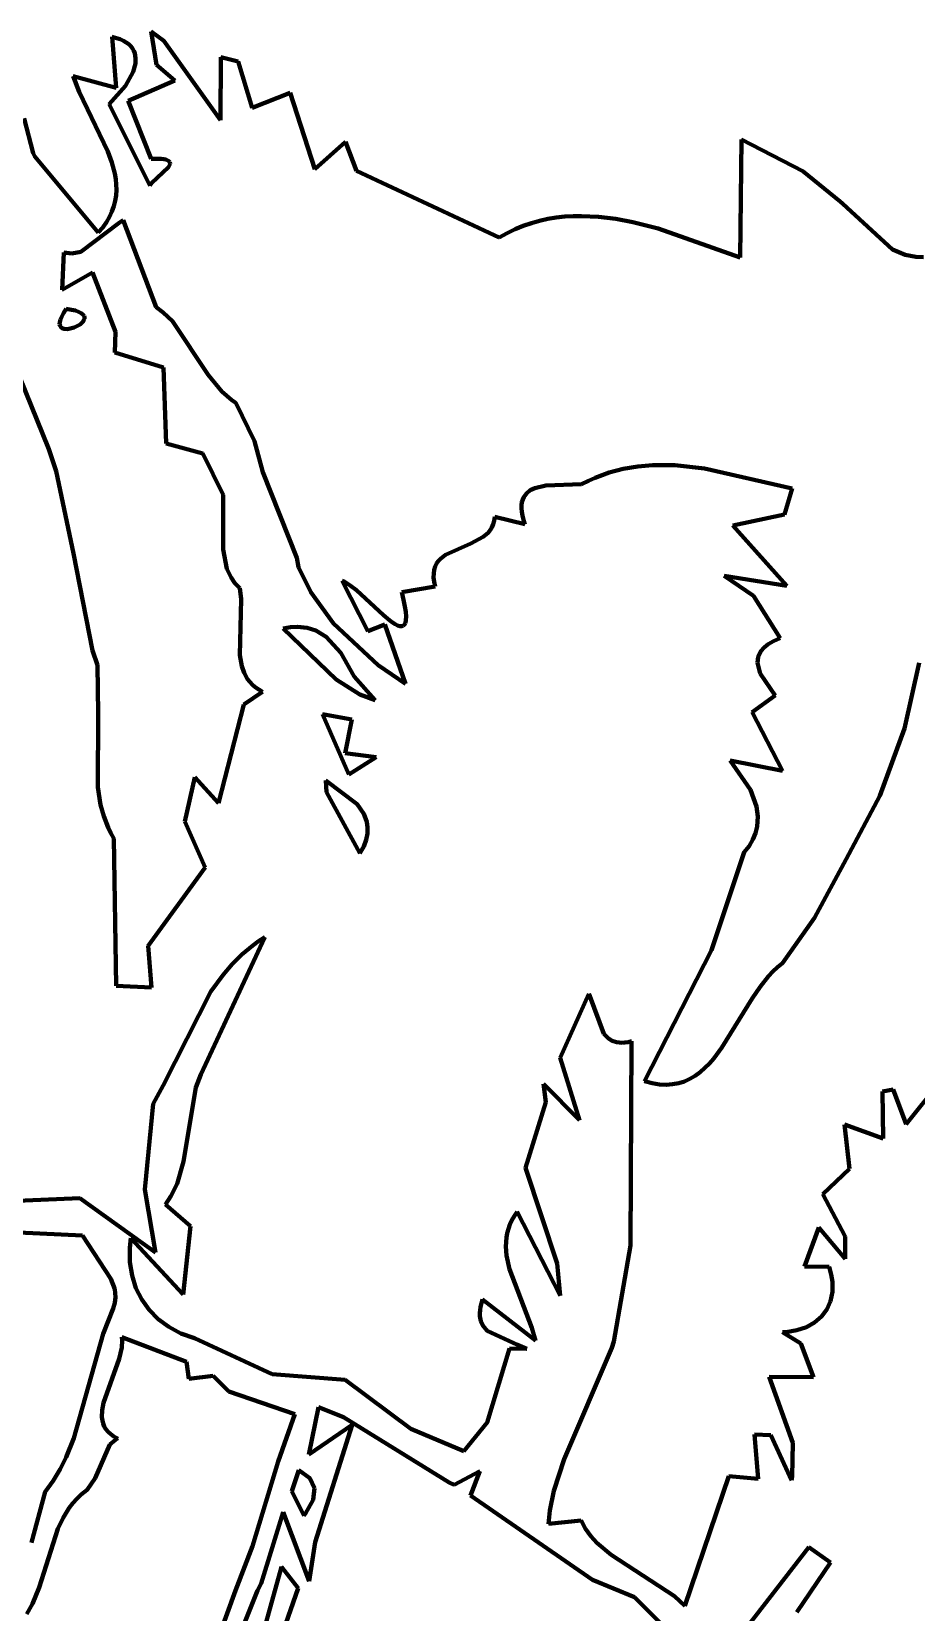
# Model space of a CAD drawing. Header units: millimetres. Extents: x 0 to 7.9, y 0 to 11.
# Drawn here: x 3.459 to 4.245, y 6.952 to 8.357 of the extents above; entities that cross this region are included whole.
import ezdxf

# ---------------------------------------------------------------- set-up
doc = ezdxf.new("R2010")
doc.units = ezdxf.units.MM
doc.layers.add('color#020202ff', color=7, linetype='CONTINUOUS', lineweight=100)
doc.layers.add('color#ffffffff', color=7, linetype='CONTINUOUS', lineweight=100)

msp = doc.modelspace()

# ---------------------------------------------------------------- linework, layer by layer
at = {"layer": 'color#020202ff'}
for p, q in [((3.5337, 8.3072), (3.5302, 8.3523)), ((3.5302, 8.3523), (3.534, 8.3513)), ((3.534, 8.3513), (3.5373, 8.3502)), ((3.5373, 8.3502), (3.5403, 8.3489)), ((3.5403, 8.3489), (3.5428, 8.3474)), ((3.5428, 8.3474), (3.545, 8.3458)), ((3.5696, 8.3275), (3.5649, 8.357)), ((3.5649, 8.357), (3.5763, 8.3487)), ((3.5763, 8.3487), (3.6265, 8.2783)), ((3.545, 8.3458), (3.5468, 8.344)), ((3.5468, 8.344), (3.5483, 8.3421)), ((3.5483, 8.3421), (3.5495, 8.3401)), ((3.5495, 8.3401), (3.5503, 8.3379)), ((3.5503, 8.3379), (3.5511, 8.3334)), ((3.5511, 8.3334), (3.5509, 8.3286)), ((3.6265, 8.2783), (3.6268, 8.3343)), ((3.6268, 8.3343), (3.6424, 8.3306)), ((3.5489, 8.3212), (3.5422, 8.3087)), ((3.5509, 8.3286), (3.5489, 8.3212)), ((3.5859, 8.3136), (3.5696, 8.3275)), ((3.6424, 8.3306), (3.6546, 8.2894)), ((3.501, 8.3035), (3.4956, 8.3174)), ((3.4956, 8.3174), (3.5337, 8.3072)), ((3.5422, 8.3087), (3.5276, 8.2925)), ((3.5445, 8.2955), (3.5859, 8.3136)), ((3.5265, 8.2504), (3.501, 8.3035)), ((3.5276, 8.2925), (3.5638, 8.2203)), ((3.5648, 8.2439), (3.5445, 8.2955)), ((3.6546, 8.2894), (3.6885, 8.3027)), ((3.6885, 8.3027), (3.7104, 8.2348)), ((3.452, 8.2798), (3.4602, 8.2489)), ((3.4602, 8.2489), (3.4616, 8.2461)), ((3.53, 8.2406), (3.5265, 8.2504)), ((3.7104, 8.2348), (3.7377, 8.2592)), ((3.7377, 8.2592), (3.7474, 8.2334)), ((4.0884, 8.1561), (4.0896, 8.261)), ((4.0896, 8.261), (4.144, 8.2331)), ((3.4616, 8.2461), (3.5179, 8.1784)), ((3.5326, 8.2308), (3.53, 8.2406)), ((3.5682, 8.244), (3.5648, 8.2439)), ((3.5653, 8.2222), (3.5803, 8.2365)), ((3.5713, 8.244), (3.5682, 8.244)), ((3.5739, 8.2439), (3.5713, 8.244)), ((3.5761, 8.2436), (3.5739, 8.2439)), ((3.5779, 8.2433), (3.5761, 8.2436)), ((3.5793, 8.2428), (3.5779, 8.2433)), ((3.5804, 8.2423), (3.5793, 8.2428)), ((3.5803, 8.2365), (3.5817, 8.2394)), ((3.5816, 8.241), (3.5804, 8.2423)), ((3.5817, 8.2394), (3.5816, 8.241)), ((3.5334, 8.226), (3.5326, 8.2308)), ((3.5339, 8.2211), (3.5334, 8.226)), ((3.534, 8.2163), (3.5339, 8.2211)), ((3.5638, 8.2203), (3.5653, 8.2222)), ((3.7474, 8.2334), (3.8741, 8.1739)), ((4.144, 8.2331), (4.1774, 8.206)), ((3.5318, 8.2018), (3.533, 8.2066)), ((3.533, 8.2066), (3.5337, 8.2114)), ((3.5337, 8.2114), (3.534, 8.2163)), ((3.5252, 8.1877), (3.528, 8.1924)), ((3.528, 8.1924), (3.5301, 8.1971)), ((3.5301, 8.1971), (3.5318, 8.2018)), ((3.925, 8.1917), (3.9325, 8.1926)), ((3.9325, 8.1926), (3.94, 8.193)), ((3.94, 8.193), (3.9475, 8.1931)), ((3.9475, 8.1931), (3.9626, 8.1924)), ((3.9626, 8.1924), (3.9778, 8.1905)), ((4.1774, 8.206), (4.1797, 8.204)), ((4.1797, 8.204), (4.2239, 8.1635)), ((3.5365, 8.1872), (3.5025, 8.1612)), ((3.5179, 8.1784), (3.5219, 8.183)), ((3.5219, 8.183), (3.5252, 8.1877)), ((3.54, 8.1895), (3.5365, 8.1872)), ((3.5694, 8.112), (3.54, 8.1895)), ((3.8812, 8.1779), (3.8884, 8.1813)), ((3.8884, 8.1813), (3.8956, 8.1843)), ((3.8956, 8.1843), (3.9028, 8.1868)), ((3.9028, 8.1868), (3.9102, 8.1889)), ((3.9102, 8.1889), (3.9176, 8.1905)), ((3.9176, 8.1905), (3.925, 8.1917)), ((3.9778, 8.1905), (3.993, 8.1877)), ((3.993, 8.1877), (4.0156, 8.1819)), ((4.0156, 8.1819), (4.0884, 8.1561)), ((3.8741, 8.1739), (3.8812, 8.1779)), ((3.4874, 8.1606), (3.4859, 8.1275)), ((3.4943, 8.1598), (3.4874, 8.1606)), ((3.5025, 8.1612), (3.4943, 8.1598)), ((4.2239, 8.1635), (4.2351, 8.1586)), ((4.2351, 8.1586), (4.2444, 8.1567)), ((4.2444, 8.1567), (4.2512, 8.1565)), ((3.4859, 8.1275), (3.5129, 8.1428)), ((3.5129, 8.1428), (3.5332, 8.0901)), ((3.4895, 8.1105), (3.4871, 8.1069)), ((3.494, 8.1098), (3.4895, 8.1105)), ((3.4976, 8.109), (3.494, 8.1098)), ((3.5005, 8.108), (3.4976, 8.109)), ((3.5027, 8.1069), (3.5005, 8.108)), ((3.5756, 8.1075), (3.5694, 8.112)), ((3.4837, 8.0987), (3.4836, 8.0969)), ((3.4836, 8.0969), (3.484, 8.0954)), ((3.4843, 8.101), (3.4837, 8.0987)), ((3.484, 8.0954), (3.4848, 8.0942)), ((3.4854, 8.1037), (3.4843, 8.101)), ((3.4848, 8.0942), (3.4859, 8.0934)), ((3.4871, 8.1069), (3.4854, 8.1037)), ((3.4906, 8.0926), (3.4964, 8.094)), ((3.4964, 8.094), (3.5017, 8.0968)), ((3.5017, 8.0968), (3.5043, 8.0992)), ((3.5043, 8.1057), (3.5027, 8.1069)), ((3.5053, 8.1044), (3.5043, 8.1057)), ((3.5043, 8.0992), (3.5052, 8.1005)), ((3.5052, 8.1005), (3.5057, 8.1018)), ((3.5057, 8.1031), (3.5053, 8.1044)), ((3.5057, 8.1018), (3.5057, 8.1031)), ((3.5838, 8.0997), (3.5756, 8.1075)), ((3.6155, 8.0518), (3.5838, 8.0997)), ((3.4739, 7.9858), (3.4326, 8.0885)), ((3.4859, 8.0934), (3.4872, 8.0928)), ((3.4872, 8.0928), (3.4906, 8.0926)), ((3.5332, 8.0901), (3.5327, 8.0717)), ((3.5327, 8.0717), (3.5758, 8.0584)), ((3.5758, 8.0584), (3.5783, 7.991)), ((3.6277, 8.037), (3.6155, 8.0518)), ((3.6367, 8.0294), (3.6277, 8.037)), ((3.6401, 8.0271), (3.6367, 8.0294)), ((3.6569, 7.9931), (3.6401, 8.0271)), ((3.4806, 7.9664), (3.4739, 7.9858)), ((3.5783, 7.991), (3.611, 7.9819)), ((3.611, 7.9819), (3.6288, 7.9452)), ((3.6642, 7.9654), (3.6569, 7.9931)), ((3.9845, 7.9683), (3.9719, 7.965)), ((3.9974, 7.9704), (3.9845, 7.9683)), ((4.0104, 7.9715), (3.9974, 7.9704)), ((4.0302, 7.9715), (4.0104, 7.9715)), ((4.0568, 7.9688), (4.0302, 7.9715)), ((4.1345, 7.9509), (4.0568, 7.9688)), ((3.4958, 7.8931), (3.4806, 7.9664)), ((3.6943, 7.8892), (3.6642, 7.9654)), ((3.9156, 7.9536), (3.9058, 7.9513)), ((3.9475, 7.9547), (3.9156, 7.9536)), ((3.9535, 7.9578), (3.9475, 7.9547)), ((3.9596, 7.9605), (3.9535, 7.9578)), ((3.9657, 7.9629), (3.9596, 7.9605)), ((3.9719, 7.965), (3.9657, 7.9629)), ((3.6288, 7.9452), (3.6289, 7.8968)), ((3.8951, 7.941), (3.8945, 7.9387)), ((3.896, 7.9431), (3.8951, 7.941)), ((3.8984, 7.9466), (3.896, 7.9431)), ((3.9018, 7.9493), (3.8984, 7.9466)), ((3.9058, 7.9513), (3.9018, 7.9493)), ((4.1279, 7.9277), (4.1345, 7.9509)), ((3.8703, 7.9256), (3.8698, 7.9222)), ((3.897, 7.9191), (3.8703, 7.9256)), ((3.8942, 7.9361), (3.8941, 7.9333)), ((3.8941, 7.9333), (3.8943, 7.9302)), ((3.8945, 7.9387), (3.8942, 7.9361)), ((3.8943, 7.9302), (3.8949, 7.9268)), ((3.8949, 7.9268), (3.8958, 7.9231)), ((4.0819, 7.9181), (4.1279, 7.9277)), ((3.8643, 7.9116), (3.8599, 7.9078)), ((3.8661, 7.9138), (3.8643, 7.9116)), ((3.8677, 7.9163), (3.8661, 7.9138)), ((3.8689, 7.9191), (3.8677, 7.9163)), ((3.8698, 7.9222), (3.8689, 7.9191)), ((3.8958, 7.9231), (3.897, 7.9191)), ((4.13, 7.8643), (4.0819, 7.9181)), ((3.8491, 7.9021), (3.8264, 7.892)), ((3.8599, 7.9078), (3.8491, 7.9021)), ((3.5128, 7.8068), (3.4958, 7.8931)), ((3.6289, 7.8968), (3.6323, 7.8796)), ((3.6959, 7.8811), (3.6943, 7.8892)), ((3.8186, 7.8841), (3.8174, 7.8815)), ((3.8201, 7.8864), (3.8186, 7.8841)), ((3.822, 7.8884), (3.8201, 7.8864)), ((3.8264, 7.892), (3.822, 7.8884)), ((3.6323, 7.8796), (3.636, 7.8717)), ((3.636, 7.8717), (3.6394, 7.8668)), ((3.7069, 7.8588), (3.6959, 7.8811)), ((3.816, 7.8754), (3.8159, 7.8719)), ((3.8159, 7.8719), (3.8163, 7.868)), ((3.8165, 7.8786), (3.816, 7.8754)), ((3.8174, 7.8815), (3.8165, 7.8786)), ((4.1003, 7.8554), (4.0742, 7.8732)), ((4.0742, 7.8732), (4.13, 7.8643)), ((3.6394, 7.8668), (3.6438, 7.8622)), ((3.6438, 7.8622), (3.645, 7.8525)), ((3.7269, 7.8308), (3.7069, 7.8588)), ((3.7368, 7.8679), (3.7346, 7.8688)), ((3.7346, 7.8688), (3.7575, 7.8241)), ((3.7392, 7.8666), (3.7368, 7.8679)), ((3.7418, 7.8648), (3.7392, 7.8666)), ((3.7474, 7.8605), (3.7418, 7.8648)), ((3.7715, 7.8383), (3.7474, 7.8605)), ((3.8172, 7.8637), (3.7877, 7.8588)), ((3.7877, 7.8588), (3.7893, 7.852)), ((3.8163, 7.868), (3.8172, 7.8637)), ((4.124, 7.8179), (4.1003, 7.8554)), ((3.645, 7.8525), (3.6438, 7.8028)), ((3.7893, 7.852), (3.7905, 7.8461)), ((3.7905, 7.8461), (3.7912, 7.8412)), ((3.7912, 7.8412), (3.7915, 7.8372)), ((3.6823, 7.8265), (3.6889, 7.8277)), ((3.6889, 7.8277), (3.6951, 7.828)), ((3.6951, 7.828), (3.7036, 7.8271)), ((3.7036, 7.8271), (3.7113, 7.8246)), ((3.7666, 7.794), (3.7269, 7.8308)), ((3.7575, 7.8241), (3.7726, 7.8299)), ((3.7769, 7.8337), (3.7715, 7.8383)), ((3.7726, 7.8299), (3.7911, 7.7772)), ((3.7795, 7.8319), (3.7769, 7.8337)), ((3.7818, 7.8303), (3.7795, 7.8319)), ((3.784, 7.8292), (3.7818, 7.8303)), ((3.7859, 7.8286), (3.784, 7.8292)), ((3.7876, 7.8284), (3.7859, 7.8286)), ((3.789, 7.8289), (3.7876, 7.8284)), ((3.7902, 7.8299), (3.789, 7.8289)), ((3.791, 7.8316), (3.7902, 7.8299)), ((3.7914, 7.834), (3.791, 7.8316)), ((3.7915, 7.8372), (3.7914, 7.834)), ((3.7294, 7.7812), (3.6823, 7.8265)), ((3.7113, 7.8246), (3.7204, 7.8191)), ((3.7204, 7.8191), (3.7336, 7.8049)), ((4.1134, 7.8125), (4.1181, 7.8153)), ((4.1181, 7.8153), (4.124, 7.8179)), ((3.5171, 7.794), (3.5128, 7.8068)), ((3.6438, 7.8028), (3.6454, 7.793)), ((3.7336, 7.8049), (3.7454, 7.7838)), ((4.1038, 7.7959), (4.1045, 7.8013)), ((4.1045, 7.8013), (4.1069, 7.8063)), ((4.1069, 7.8063), (4.1097, 7.8095)), ((4.1097, 7.8095), (4.1134, 7.8125)), ((3.5178, 7.7509), (3.5171, 7.794)), ((3.6454, 7.793), (3.6475, 7.787)), ((3.6475, 7.787), (3.6506, 7.7814)), ((3.7911, 7.7772), (3.7666, 7.794)), ((4.1061, 7.7865), (4.1038, 7.7959)), ((4.1195, 7.7668), (4.1061, 7.7865)), ((4.2474, 7.7958), (4.2345, 7.7377)), ((3.6506, 7.7814), (3.6526, 7.7789)), ((3.6526, 7.7789), (3.6549, 7.7765)), ((3.6549, 7.7765), (3.6575, 7.7742)), ((3.6575, 7.7742), (3.6605, 7.7721)), ((3.6605, 7.7721), (3.6638, 7.7702)), ((3.7504, 7.7677), (3.7294, 7.7812)), ((3.7454, 7.7838), (3.7641, 7.7627)), ((3.6472, 7.7589), (3.6248, 7.6711)), ((3.6638, 7.7702), (3.6472, 7.7589)), ((3.7641, 7.7627), (3.7504, 7.7677)), ((4.099, 7.7521), (4.1195, 7.7668)), ((3.5174, 7.6855), (3.5178, 7.7509)), ((3.7172, 7.7504), (3.7434, 7.7455)), ((3.7406, 7.6966), (3.7172, 7.7504)), ((3.7434, 7.7455), (3.7373, 7.7155)), ((4.1259, 7.6999), (4.099, 7.7521)), ((4.2345, 7.7377), (4.2126, 7.6777)), ((3.7373, 7.7155), (3.765, 7.712)), ((3.765, 7.712), (3.7406, 7.6966)), ((4.0977, 7.6829), (4.0794, 7.709)), ((4.0794, 7.709), (4.1259, 7.6999)), ((3.6038, 7.6943), (3.595, 7.655)), ((3.6248, 7.6711), (3.6038, 7.6943)), ((3.7201, 7.6914), (3.7481, 7.6702)), ((3.7207, 7.6811), (3.7201, 7.6914)), ((3.52, 7.6698), (3.5174, 7.6855)), ((3.7504, 7.6266), (3.7207, 7.6811)), ((4.1028, 7.6683), (4.0977, 7.6829)), ((4.2126, 7.6777), (4.1826, 7.6215)), ((3.5229, 7.6595), (3.52, 7.6698)), ((3.5268, 7.6495), (3.5229, 7.6595)), ((3.7481, 7.6702), (3.7539, 7.6616)), ((3.7539, 7.6616), (3.7565, 7.6546)), ((4.104, 7.6593), (4.1028, 7.6683)), ((4.1034, 7.6504), (4.104, 7.6593)), ((3.5292, 7.6446), (3.5268, 7.6495)), ((3.5319, 7.6398), (3.5292, 7.6446)), ((3.595, 7.655), (3.6128, 7.6139)), ((3.7571, 7.6442), (3.7559, 7.6387)), ((3.7565, 7.6546), (3.7573, 7.6495)), ((3.7573, 7.6495), (3.7571, 7.6442)), ((4.0997, 7.6388), (4.102, 7.6445)), ((4.102, 7.6445), (4.1034, 7.6504)), ((3.5338, 7.5089), (3.5319, 7.6398)), ((3.7538, 7.6328), (3.7504, 7.6266)), ((3.7559, 7.6387), (3.7538, 7.6328)), ((4.092, 7.6277), (4.0964, 7.6331)), ((4.0964, 7.6331), (4.0997, 7.6388)), ((4.0628, 7.5404), (4.092, 7.6277)), ((4.1826, 7.6215), (4.1546, 7.5692)), ((3.6128, 7.6139), (3.5622, 7.5444)), ((4.1546, 7.5692), (4.1259, 7.529)), ((3.6659, 7.5521), (3.609, 7.4301)), ((3.6552, 7.5448), (3.6604, 7.5486)), ((3.6604, 7.5486), (3.6659, 7.5521)), ((3.5622, 7.5444), (3.5651, 7.5073)), ((3.6368, 7.528), (3.6455, 7.5368)), ((3.6455, 7.5368), (3.6552, 7.5448)), ((4.0034, 7.4241), (4.0628, 7.5404)), ((3.6181, 7.5037), (3.6288, 7.5187)), ((3.6288, 7.5187), (3.6368, 7.528)), ((4.1175, 7.5216), (4.1135, 7.5173)), ((4.1216, 7.5255), (4.1175, 7.5216)), ((4.1259, 7.529), (4.1216, 7.5255)), ((3.5651, 7.5073), (3.5338, 7.5089)), ((4.1061, 7.5078), (4.0991, 7.4975)), ((4.1135, 7.5173), (4.1061, 7.5078)), ((3.5756, 7.4202), (3.6181, 7.5037)), ((3.9285, 7.4448), (3.9539, 7.5017)), ((3.9539, 7.5017), (3.9548, 7.4997)), ((3.9548, 7.4997), (3.9672, 7.4662)), ((4.0991, 7.4975), (4.0722, 7.4539)), ((3.9672, 7.4662), (3.9713, 7.4619)), ((3.9713, 7.4619), (3.9746, 7.4599)), ((3.9746, 7.4599), (3.9786, 7.4587)), ((3.9786, 7.4587), (3.9834, 7.4582)), ((3.9834, 7.4582), (3.986, 7.4584)), ((3.986, 7.4584), (3.9889, 7.4588)), ((3.9889, 7.4588), (3.9919, 7.4595)), ((3.9919, 7.4595), (3.991, 7.2779)), ((4.0722, 7.4539), (4.0649, 7.4442)), ((3.9457, 7.3893), (3.9285, 7.4448)), ((4.057, 7.4358), (4.0528, 7.4321)), ((4.061, 7.4398), (4.057, 7.4358)), ((4.0649, 7.4442), (4.061, 7.4398)), ((3.5668, 7.4038), (3.5756, 7.4202)), ((3.609, 7.4301), (3.6047, 7.4183)), ((3.9158, 7.4053), (3.9135, 7.4217)), ((3.9135, 7.4217), (3.9457, 7.3893)), ((4.0102, 7.4223), (4.0034, 7.4241)), ((4.0166, 7.4212), (4.0102, 7.4223)), ((4.0226, 7.4209), (4.0166, 7.4212)), ((4.0284, 7.4213), (4.0226, 7.4209)), ((4.0338, 7.4223), (4.0284, 7.4213)), ((4.039, 7.4239), (4.0338, 7.4223)), ((4.0438, 7.4262), (4.039, 7.4239)), ((4.0484, 7.4289), (4.0438, 7.4262)), ((4.0528, 7.4321), (4.0484, 7.4289)), ((4.236, 7.3858), (4.2659, 7.4233)), ((3.6047, 7.4183), (3.5936, 7.3526)), ((4.215, 7.4149), (4.2245, 7.4167)), ((4.2154, 7.3731), (4.215, 7.4149)), ((4.2245, 7.4167), (4.236, 7.3858)), ((3.5593, 7.3278), (3.5668, 7.4038)), ((3.8977, 7.3471), (3.9158, 7.4053)), ((4.1856, 7.346), (4.181, 7.3856)), ((4.181, 7.3856), (4.2154, 7.3731)), ((3.5936, 7.3526), (3.5879, 7.3329)), ((3.9259, 7.2621), (3.8977, 7.3471)), ((4.1619, 7.3236), (4.1856, 7.346)), ((3.5689, 7.2717), (3.5593, 7.3278)), ((3.5824, 7.3217), (3.5776, 7.3145)), ((3.5879, 7.3329), (3.5824, 7.3217)), ((4.1816, 7.2859), (4.1619, 7.3236)), ((3.4389, 7.3175), (3.5015, 7.32)), ((3.5015, 7.32), (3.5689, 7.2717)), ((3.5776, 7.3145), (3.6, 7.2951)), ((3.8877, 7.3043), (3.8903, 7.308)), ((3.8903, 7.308), (3.9283, 7.2335)), ((3.6, 7.2951), (3.5934, 7.2343)), ((3.8824, 7.2929), (3.8838, 7.2967)), ((3.8838, 7.2967), (3.8855, 7.3005)), ((3.8855, 7.3005), (3.8877, 7.3043)), ((4.1457, 7.2592), (4.1584, 7.2939)), ((4.1584, 7.2939), (4.1817, 7.2661)), ((3.504, 7.287), (3.4279, 7.2903)), ((3.5292, 7.2483), (3.504, 7.287)), ((3.5469, 7.2846), (3.546, 7.2758)), ((3.5934, 7.2343), (3.5469, 7.2846)), ((3.8802, 7.2771), (3.8807, 7.285)), ((3.8807, 7.285), (3.8813, 7.289)), ((3.8813, 7.289), (3.8824, 7.2929)), ((4.1817, 7.2661), (4.1816, 7.2859)), ((3.546, 7.2758), (3.5461, 7.2631)), ((3.8808, 7.269), (3.8802, 7.2771)), ((3.8834, 7.2568), (3.8808, 7.269)), ((3.991, 7.2779), (3.976, 7.1926)), ((3.5461, 7.2631), (3.548, 7.2512)), ((3.548, 7.2512), (3.5514, 7.24)), ((3.9033, 7.2048), (3.8834, 7.2568)), ((3.9283, 7.2335), (3.9259, 7.2621)), ((4.1675, 7.2591), (4.1457, 7.2592)), ((4.1694, 7.2523), (4.1675, 7.2591)), ((4.1704, 7.2458), (4.1694, 7.2523)), ((3.5326, 7.2392), (3.5292, 7.2483)), ((3.5333, 7.232), (3.5326, 7.2392)), ((3.5514, 7.24), (3.5565, 7.2299)), ((4.1704, 7.2367), (4.1704, 7.2458)), ((3.5311, 7.2219), (3.5327, 7.2271)), ((3.5327, 7.2271), (3.5333, 7.232)), ((3.5565, 7.2299), (3.5631, 7.2207)), ((3.8572, 7.2205), (3.8576, 7.2235)), ((3.8576, 7.2235), (3.8584, 7.2266)), ((3.8584, 7.2266), (3.8595, 7.2301)), ((3.8595, 7.2301), (3.9065, 7.1936)), ((4.1655, 7.2211), (4.1687, 7.2284)), ((4.1687, 7.2284), (4.1704, 7.2367)), ((3.5223, 7.1996), (3.5311, 7.2219)), ((3.5631, 7.2207), (3.5711, 7.2125)), ((3.5711, 7.2125), (3.5806, 7.2056)), ((3.857, 7.2178), (3.8572, 7.2205)), ((3.857, 7.2152), (3.857, 7.2178)), ((3.8579, 7.2107), (3.857, 7.2152)), ((3.8596, 7.2069), (3.8579, 7.2107)), ((4.1472, 7.2055), (4.1546, 7.2096)), ((4.1546, 7.2096), (4.1607, 7.2148)), ((4.1607, 7.2148), (4.1655, 7.2211)), ((3.4962, 7.1066), (3.5223, 7.1996)), ((3.5962, 7.1747), (3.5388, 7.1965)), ((3.5388, 7.1965), (3.5391, 7.1935)), ((3.5806, 7.2056), (3.5914, 7.1999)), ((3.5914, 7.1999), (3.6035, 7.1955)), ((3.6035, 7.1955), (3.6726, 7.1636)), ((3.8636, 7.2022), (3.8596, 7.2069)), ((3.8906, 7.1898), (3.8636, 7.2022)), ((3.9065, 7.1936), (3.9033, 7.2048)), ((4.1259, 7.2008), (4.1293, 7.201)), ((4.1422, 7.1908), (4.1259, 7.2008)), ((4.1293, 7.201), (4.1387, 7.2026)), ((4.1387, 7.2026), (4.1472, 7.2055)), ((3.5388, 7.1872), (3.5365, 7.1771)), ((3.5391, 7.1935), (3.5388, 7.1872)), ((3.8635, 7.1205), (3.8833, 7.1863)), ((3.8833, 7.1863), (3.8987, 7.186)), ((3.8987, 7.186), (3.8906, 7.1898)), ((3.9743, 7.1869), (3.9319, 7.088)), ((3.976, 7.1926), (3.9743, 7.1869)), ((4.1536, 7.161), (4.1422, 7.1908)), ((3.5365, 7.1771), (3.5227, 7.1382)), ((3.5983, 7.1596), (3.5962, 7.1747)), ((3.6199, 7.1622), (3.5983, 7.1596)), ((3.6339, 7.1483), (3.6199, 7.1622)), ((3.6726, 7.1636), (3.7373, 7.1587)), ((3.7373, 7.1587), (3.7957, 7.1151)), ((4.1353, 7.1025), (4.1143, 7.1612)), ((4.1143, 7.1612), (4.1536, 7.161)), ((3.6926, 7.128), (3.6339, 7.1483)), ((3.5215, 7.1316), (3.5212, 7.1254)), ((3.5212, 7.1254), (3.5216, 7.1225)), ((3.5227, 7.1382), (3.5215, 7.1316)), ((3.6778, 7.0861), (3.6926, 7.128)), ((3.7137, 7.1342), (3.705, 7.0921)), ((3.736, 7.1254), (3.7137, 7.1342)), ((3.8298, 7.0673), (3.736, 7.1254)), ((3.5216, 7.1225), (3.5222, 7.1197)), ((3.5222, 7.1197), (3.5233, 7.1171)), ((3.5233, 7.1171), (3.5247, 7.1146)), ((3.5247, 7.1146), (3.5266, 7.1123)), ((3.5266, 7.1123), (3.529, 7.1102)), ((3.705, 7.0921), (3.7435, 7.1186)), ((3.7435, 7.1186), (3.7106, 7.0142)), ((3.7957, 7.1151), (3.8428, 7.0951)), ((3.8428, 7.0951), (3.8635, 7.1205)), ((3.4894, 7.0899), (3.4962, 7.1066)), ((3.5283, 7.101), (3.5151, 7.0711)), ((3.5333, 7.1053), (3.5283, 7.101)), ((3.529, 7.1102), (3.5319, 7.1082)), ((3.5319, 7.1082), (3.5353, 7.1065)), ((3.5353, 7.1065), (3.5333, 7.1053)), ((4.1045, 7.0707), (4.1011, 7.1099)), ((4.1011, 7.1099), (4.1157, 7.1093)), ((4.1157, 7.1093), (4.1341, 7.0693)), ((4.1347, 7.0727), (4.1353, 7.1025)), ((3.4841, 7.0792), (3.4894, 7.0899)), ((3.6549, 7.0108), (3.6778, 7.0861)), ((3.9319, 7.088), (3.9228, 7.0599)), ((3.4706, 7.0589), (3.4778, 7.0688)), ((3.4778, 7.0688), (3.4841, 7.0792)), ((3.5151, 7.0711), (3.5082, 7.0607)), ((3.6961, 7.0784), (3.6899, 7.0596)), ((3.7059, 7.0713), (3.6961, 7.0784)), ((3.7102, 7.0624), (3.7059, 7.0713)), ((3.857, 7.0774), (3.8341, 7.0651)), ((3.8487, 7.0559), (3.857, 7.0774)), ((4.0391, 6.9576), (4.0783, 7.0729)), ((4.0783, 7.0729), (4.1045, 7.0707)), ((4.1341, 7.0693), (4.1347, 7.0727)), ((3.4587, 7.0139), (3.4706, 7.0589)), ((3.5027, 7.0566), (3.4989, 7.0529)), ((3.5082, 7.0607), (3.5027, 7.0566)), ((3.6899, 7.0596), (3.7005, 7.0379)), ((3.7089, 7.052), (3.7102, 7.0624)), ((3.8341, 7.0651), (3.8298, 7.0673)), ((3.9571, 6.9807), (3.8487, 7.0559)), ((3.9228, 7.0599), (3.9193, 7.0425)), ((3.4893, 7.0404), (3.4867, 7.0358)), ((3.4922, 7.0448), (3.4893, 7.0404)), ((3.4954, 7.0489), (3.4922, 7.0448)), ((3.4989, 7.0529), (3.4954, 7.0489)), ((3.6821, 7.041), (3.6626, 6.9776)), ((3.7055, 6.9796), (3.6821, 7.041)), ((3.702, 7.0398), (3.7089, 7.052)), ((3.9193, 7.0425), (3.9181, 7.0306)), ((3.4821, 7.0261), (3.4654, 6.9741)), ((3.4867, 7.0358), (3.4821, 7.0261)), ((3.7005, 7.0379), (3.702, 7.0398)), ((3.9181, 7.0306), (3.947, 7.0334)), ((3.947, 7.0334), (3.9509, 7.0261)), ((3.9509, 7.0261), (3.9557, 7.0195)), ((3.7106, 7.0142), (3.7055, 6.9796)), ((3.9557, 7.0195), (3.9611, 7.0136)), ((3.9611, 7.0136), (3.9736, 7.0031)), ((3.6398, 6.9713), (3.6549, 7.0108)), ((3.9736, 7.0031), (4.0301, 6.9663)), ((4.1493, 7.0098), (4.0874, 6.9299)), ((4.1688, 6.9963), (4.1493, 7.0098)), ((3.6578, 6.9102), (3.6808, 6.9923)), ((3.6808, 6.9923), (3.6957, 6.9735)), ((4.1388, 6.9519), (4.1688, 6.9963)), ((3.4654, 6.9741), (3.4594, 6.9595)), ((3.5943, 6.8448), (3.6398, 6.9713)), ((3.6594, 6.9713), (3.6116, 6.8517)), ((3.6957, 6.9735), (3.6587, 6.8681)), ((3.6626, 6.9776), (3.6594, 6.9713)), ((3.9944, 6.9653), (3.9571, 6.9807)), ((3.4594, 6.9595), (3.4545, 6.9505)), ((4.0719, 6.8885), (3.9944, 6.9653)), ((4.0301, 6.9663), (4.0391, 6.9576))]:
    msp.add_line(p, q, dxfattribs=at)
at = {"layer": 'color#ffffffff'}
for p, q in [((3.534, 8.3513), (3.5302, 8.3523)), ((3.5302, 8.3523), (3.5337, 8.3072)), ((3.5373, 8.3502), (3.534, 8.3513)), ((3.5403, 8.3489), (3.5373, 8.3502)), ((3.5428, 8.3474), (3.5403, 8.3489)), ((3.545, 8.3458), (3.5428, 8.3474)), ((3.5763, 8.3487), (3.5649, 8.357)), ((3.5649, 8.357), (3.5696, 8.3275)), ((3.6265, 8.2783), (3.5763, 8.3487)), ((3.5468, 8.344), (3.545, 8.3458)), ((3.5483, 8.3421), (3.5468, 8.344)), ((3.5495, 8.3401), (3.5483, 8.3421)), ((3.5503, 8.3379), (3.5495, 8.3401)), ((3.5511, 8.3334), (3.5503, 8.3379)), ((3.5509, 8.3286), (3.5511, 8.3334)), ((3.6268, 8.3343), (3.6265, 8.2783)), ((3.6424, 8.3306), (3.6268, 8.3343)), ((3.5422, 8.3087), (3.5489, 8.3212)), ((3.5489, 8.3212), (3.5509, 8.3286)), ((3.5696, 8.3275), (3.5859, 8.3136)), ((3.6546, 8.2894), (3.6424, 8.3306)), ((3.5337, 8.3072), (3.4956, 8.3174)), ((3.4956, 8.3174), (3.501, 8.3035)), ((3.5276, 8.2925), (3.5422, 8.3087)), ((3.5859, 8.3136), (3.5445, 8.2955)), ((3.501, 8.3035), (3.5265, 8.2504)), ((3.5638, 8.2203), (3.5276, 8.2925)), ((3.5445, 8.2955), (3.5648, 8.2439)), ((3.6885, 8.3027), (3.6546, 8.2894)), ((3.7104, 8.2348), (3.6885, 8.3027)), ((3.4602, 8.2489), (3.452, 8.2798)), ((3.4616, 8.2461), (3.4602, 8.2489)), ((3.5265, 8.2504), (3.53, 8.2406)), ((3.7377, 8.2592), (3.7104, 8.2348)), ((3.7474, 8.2334), (3.7377, 8.2592)), ((4.0896, 8.261), (4.0884, 8.1561)), ((4.144, 8.2331), (4.0896, 8.261)), ((3.5179, 8.1784), (3.4616, 8.2461)), ((3.53, 8.2406), (3.5326, 8.2308)), ((3.5648, 8.2439), (3.5682, 8.244)), ((3.5803, 8.2365), (3.5653, 8.2222)), ((3.5682, 8.244), (3.5713, 8.244)), ((3.5713, 8.244), (3.5739, 8.2439)), ((3.5739, 8.2439), (3.5761, 8.2436)), ((3.5761, 8.2436), (3.5779, 8.2433)), ((3.5779, 8.2433), (3.5793, 8.2428)), ((3.5793, 8.2428), (3.5804, 8.2423)), ((3.5817, 8.2394), (3.5803, 8.2365)), ((3.5804, 8.2423), (3.5816, 8.241)), ((3.5816, 8.241), (3.5817, 8.2394)), ((3.5326, 8.2308), (3.5334, 8.226)), ((3.5334, 8.226), (3.5339, 8.2211)), ((3.5339, 8.2211), (3.534, 8.2163)), ((3.5653, 8.2222), (3.5638, 8.2203)), ((3.8741, 8.1739), (3.7474, 8.2334)), ((4.1774, 8.206), (4.144, 8.2331)), ((3.533, 8.2066), (3.5318, 8.2018)), ((3.5337, 8.2114), (3.533, 8.2066)), ((3.534, 8.2163), (3.5337, 8.2114)), ((3.528, 8.1924), (3.5252, 8.1877)), ((3.5301, 8.1971), (3.528, 8.1924)), ((3.5318, 8.2018), (3.5301, 8.1971)), ((3.9325, 8.1926), (3.925, 8.1917)), ((3.94, 8.193), (3.9325, 8.1926)), ((3.9475, 8.1931), (3.94, 8.193)), ((3.9626, 8.1924), (3.9475, 8.1931)), ((3.9778, 8.1905), (3.9626, 8.1924)), ((4.1797, 8.204), (4.1774, 8.206)), ((4.2239, 8.1635), (4.1797, 8.204)), ((3.5025, 8.1612), (3.5365, 8.1872)), ((3.5219, 8.183), (3.5179, 8.1784)), ((3.5252, 8.1877), (3.5219, 8.183)), ((3.5365, 8.1872), (3.54, 8.1895)), ((3.54, 8.1895), (3.5694, 8.112)), ((3.8884, 8.1813), (3.8812, 8.1779)), ((3.8956, 8.1843), (3.8884, 8.1813)), ((3.9028, 8.1868), (3.8956, 8.1843)), ((3.9102, 8.1889), (3.9028, 8.1868)), ((3.9176, 8.1905), (3.9102, 8.1889)), ((3.925, 8.1917), (3.9176, 8.1905)), ((3.993, 8.1877), (3.9778, 8.1905)), ((4.0156, 8.1819), (3.993, 8.1877)), ((4.0884, 8.1561), (4.0156, 8.1819)), ((3.8812, 8.1779), (3.8741, 8.1739)), ((3.4859, 8.1275), (3.4874, 8.1606)), ((3.4874, 8.1606), (3.4943, 8.1598)), ((3.4943, 8.1598), (3.5025, 8.1612)), ((4.2351, 8.1586), (4.2239, 8.1635)), ((4.2444, 8.1567), (4.2351, 8.1586)), ((4.2512, 8.1565), (4.2444, 8.1567)), ((3.5129, 8.1428), (3.4859, 8.1275)), ((3.5332, 8.0901), (3.5129, 8.1428)), ((3.4871, 8.1069), (3.4895, 8.1105)), ((3.4895, 8.1105), (3.494, 8.1098)), ((3.494, 8.1098), (3.4976, 8.109)), ((3.4976, 8.109), (3.5005, 8.108)), ((3.5005, 8.108), (3.5027, 8.1069)), ((3.5694, 8.112), (3.5756, 8.1075)), ((3.4836, 8.0969), (3.4837, 8.0987)), ((3.484, 8.0954), (3.4836, 8.0969)), ((3.4837, 8.0987), (3.4843, 8.101)), ((3.4848, 8.0942), (3.484, 8.0954)), ((3.4843, 8.101), (3.4854, 8.1037)), ((3.4859, 8.0934), (3.4848, 8.0942)), ((3.4854, 8.1037), (3.4871, 8.1069)), ((3.4964, 8.094), (3.4906, 8.0926)), ((3.5017, 8.0968), (3.4964, 8.094)), ((3.5043, 8.0992), (3.5017, 8.0968)), ((3.5027, 8.1069), (3.5043, 8.1057)), ((3.5043, 8.1057), (3.5053, 8.1044)), ((3.5052, 8.1005), (3.5043, 8.0992)), ((3.5057, 8.1018), (3.5052, 8.1005)), ((3.5053, 8.1044), (3.5057, 8.1031)), ((3.5057, 8.1031), (3.5057, 8.1018)), ((3.5756, 8.1075), (3.5838, 8.0997)), ((3.5838, 8.0997), (3.6155, 8.0518)), ((3.4326, 8.0885), (3.4739, 7.9858)), ((3.4872, 8.0928), (3.4859, 8.0934)), ((3.4906, 8.0926), (3.4872, 8.0928)), ((3.5327, 8.0717), (3.5332, 8.0901)), ((3.5758, 8.0584), (3.5327, 8.0717)), ((3.5783, 7.991), (3.5758, 8.0584)), ((3.6155, 8.0518), (3.6277, 8.037)), ((3.6277, 8.037), (3.6367, 8.0294)), ((3.6367, 8.0294), (3.6401, 8.0271)), ((3.6401, 8.0271), (3.6569, 7.9931)), ((3.4739, 7.9858), (3.4806, 7.9664)), ((3.611, 7.9819), (3.5783, 7.991)), ((3.6288, 7.9452), (3.611, 7.9819)), ((3.6569, 7.9931), (3.6642, 7.9654)), ((3.9719, 7.965), (3.9845, 7.9683)), ((3.9845, 7.9683), (3.9974, 7.9704)), ((3.9974, 7.9704), (4.0104, 7.9715)), ((4.0104, 7.9715), (4.0302, 7.9715)), ((4.0302, 7.9715), (4.0568, 7.9688)), ((4.0568, 7.9688), (4.1345, 7.9509)), ((3.4806, 7.9664), (3.4958, 7.8931)), ((3.6642, 7.9654), (3.6943, 7.8892)), ((3.9058, 7.9513), (3.9156, 7.9536)), ((3.9156, 7.9536), (3.9475, 7.9547)), ((3.9475, 7.9547), (3.9535, 7.9578)), ((3.9535, 7.9578), (3.9596, 7.9605)), ((3.9596, 7.9605), (3.9657, 7.9629)), ((3.9657, 7.9629), (3.9719, 7.965)), ((3.6289, 7.8968), (3.6288, 7.9452)), ((3.8945, 7.9387), (3.8951, 7.941)), ((3.8951, 7.941), (3.896, 7.9431)), ((3.896, 7.9431), (3.8984, 7.9466)), ((3.8984, 7.9466), (3.9018, 7.9493)), ((3.9018, 7.9493), (3.9058, 7.9513)), ((4.1345, 7.9509), (4.1279, 7.9277)), ((3.8698, 7.9222), (3.8703, 7.9256)), ((3.8703, 7.9256), (3.897, 7.9191)), ((3.8941, 7.9333), (3.8942, 7.9361)), ((3.8943, 7.9302), (3.8941, 7.9333)), ((3.8942, 7.9361), (3.8945, 7.9387)), ((3.8949, 7.9268), (3.8943, 7.9302)), ((3.8958, 7.9231), (3.8949, 7.9268)), ((4.1279, 7.9277), (4.0819, 7.9181)), ((3.8599, 7.9078), (3.8643, 7.9116)), ((3.8643, 7.9116), (3.8661, 7.9138)), ((3.8661, 7.9138), (3.8677, 7.9163)), ((3.8677, 7.9163), (3.8689, 7.9191)), ((3.8689, 7.9191), (3.8698, 7.9222)), ((3.897, 7.9191), (3.8958, 7.9231)), ((4.0819, 7.9181), (4.13, 7.8643)), ((3.8264, 7.892), (3.8491, 7.9021)), ((3.8491, 7.9021), (3.8599, 7.9078)), ((3.4958, 7.8931), (3.5128, 7.8068)), ((3.6323, 7.8796), (3.6289, 7.8968)), ((3.6943, 7.8892), (3.6959, 7.8811)), ((3.8174, 7.8815), (3.8186, 7.8841)), ((3.8186, 7.8841), (3.8201, 7.8864)), ((3.8201, 7.8864), (3.822, 7.8884)), ((3.822, 7.8884), (3.8264, 7.892)), ((3.636, 7.8717), (3.6323, 7.8796)), ((3.6394, 7.8668), (3.636, 7.8717)), ((3.6959, 7.8811), (3.7069, 7.8588)), ((3.8159, 7.8719), (3.816, 7.8754)), ((3.8163, 7.868), (3.8159, 7.8719)), ((3.816, 7.8754), (3.8165, 7.8786)), ((3.8165, 7.8786), (3.8174, 7.8815)), ((4.13, 7.8643), (4.0742, 7.8732)), ((4.0742, 7.8732), (4.1003, 7.8554)), ((3.6438, 7.8622), (3.6394, 7.8668)), ((3.645, 7.8525), (3.6438, 7.8622)), ((3.7069, 7.8588), (3.7269, 7.8308)), ((3.7575, 7.8241), (3.7346, 7.8688)), ((3.7346, 7.8688), (3.7368, 7.8679)), ((3.7368, 7.8679), (3.7392, 7.8666)), ((3.7392, 7.8666), (3.7418, 7.8648)), ((3.7418, 7.8648), (3.7474, 7.8605)), ((3.7474, 7.8605), (3.7715, 7.8383)), ((3.7877, 7.8588), (3.8172, 7.8637)), ((3.7893, 7.852), (3.7877, 7.8588)), ((3.8172, 7.8637), (3.8163, 7.868)), ((4.1003, 7.8554), (4.124, 7.8179)), ((3.6438, 7.8028), (3.645, 7.8525)), ((3.7905, 7.8461), (3.7893, 7.852)), ((3.7912, 7.8412), (3.7905, 7.8461)), ((3.7915, 7.8372), (3.7912, 7.8412)), ((3.6889, 7.8277), (3.6823, 7.8265)), ((3.6951, 7.828), (3.6889, 7.8277)), ((3.7036, 7.8271), (3.6951, 7.828)), ((3.7113, 7.8246), (3.7036, 7.8271)), ((3.7269, 7.8308), (3.7666, 7.794)), ((3.7726, 7.8299), (3.7575, 7.8241)), ((3.7715, 7.8383), (3.7769, 7.8337)), ((3.7911, 7.7772), (3.7726, 7.8299)), ((3.7769, 7.8337), (3.7795, 7.8319)), ((3.7795, 7.8319), (3.7818, 7.8303)), ((3.7818, 7.8303), (3.784, 7.8292)), ((3.784, 7.8292), (3.7859, 7.8286)), ((3.7859, 7.8286), (3.7876, 7.8284)), ((3.7876, 7.8284), (3.789, 7.8289)), ((3.789, 7.8289), (3.7902, 7.8299)), ((3.7902, 7.8299), (3.791, 7.8316)), ((3.791, 7.8316), (3.7914, 7.834)), ((3.7914, 7.834), (3.7915, 7.8372)), ((3.6823, 7.8265), (3.7294, 7.7812)), ((3.7204, 7.8191), (3.7113, 7.8246)), ((3.7336, 7.8049), (3.7204, 7.8191)), ((4.1181, 7.8153), (4.1134, 7.8125)), ((4.124, 7.8179), (4.1181, 7.8153)), ((3.5128, 7.8068), (3.5171, 7.794)), ((3.6454, 7.793), (3.6438, 7.8028)), ((3.7454, 7.7838), (3.7336, 7.8049)), ((4.1045, 7.8013), (4.1038, 7.7959)), ((4.1069, 7.8063), (4.1045, 7.8013)), ((4.1097, 7.8095), (4.1069, 7.8063)), ((4.1134, 7.8125), (4.1097, 7.8095)), ((3.5171, 7.794), (3.5178, 7.7509)), ((3.6475, 7.787), (3.6454, 7.793)), ((3.6506, 7.7814), (3.6475, 7.787)), ((3.7666, 7.794), (3.7911, 7.7772)), ((4.1038, 7.7959), (4.1061, 7.7865)), ((4.1061, 7.7865), (4.1195, 7.7668)), ((4.2345, 7.7377), (4.2474, 7.7958)), ((3.6526, 7.7789), (3.6506, 7.7814)), ((3.6549, 7.7765), (3.6526, 7.7789)), ((3.6575, 7.7742), (3.6549, 7.7765)), ((3.6605, 7.7721), (3.6575, 7.7742)), ((3.6638, 7.7702), (3.6605, 7.7721)), ((3.7294, 7.7812), (3.7504, 7.7677)), ((3.7641, 7.7627), (3.7454, 7.7838)), ((3.6248, 7.6711), (3.6472, 7.7589)), ((3.6472, 7.7589), (3.6638, 7.7702)), ((3.7504, 7.7677), (3.7641, 7.7627)), ((4.1195, 7.7668), (4.099, 7.7521)), ((3.5178, 7.7509), (3.5174, 7.6855)), ((3.7172, 7.7504), (3.7406, 7.6966)), ((3.7434, 7.7455), (3.7172, 7.7504)), ((3.7373, 7.7155), (3.7434, 7.7455)), ((4.099, 7.7521), (4.1259, 7.6999)), ((4.2126, 7.6777), (4.2345, 7.7377)), ((3.765, 7.712), (3.7373, 7.7155)), ((3.7406, 7.6966), (3.765, 7.712)), ((4.1259, 7.6999), (4.0794, 7.709)), ((4.0794, 7.709), (4.0977, 7.6829)), ((3.595, 7.655), (3.6038, 7.6943)), ((3.6038, 7.6943), (3.6248, 7.6711)), ((3.7201, 7.6914), (3.7207, 7.6811)), ((3.7481, 7.6702), (3.7201, 7.6914)), ((3.5174, 7.6855), (3.52, 7.6698)), ((3.7207, 7.6811), (3.7504, 7.6266)), ((4.0977, 7.6829), (4.1028, 7.6683)), ((4.1826, 7.6215), (4.2126, 7.6777)), ((3.52, 7.6698), (3.5229, 7.6595)), ((3.5229, 7.6595), (3.5268, 7.6495)), ((3.7539, 7.6616), (3.7481, 7.6702)), ((3.7565, 7.6546), (3.7539, 7.6616)), ((4.1028, 7.6683), (4.104, 7.6593)), ((4.104, 7.6593), (4.1034, 7.6504)), ((3.5268, 7.6495), (3.5292, 7.6446)), ((3.5292, 7.6446), (3.5319, 7.6398)), ((3.6128, 7.6139), (3.595, 7.655)), ((3.7559, 7.6387), (3.7571, 7.6442)), ((3.7573, 7.6495), (3.7565, 7.6546)), ((3.7571, 7.6442), (3.7573, 7.6495)), ((4.102, 7.6445), (4.0997, 7.6388)), ((4.1034, 7.6504), (4.102, 7.6445)), ((3.5319, 7.6398), (3.5338, 7.5089)), ((3.7504, 7.6266), (3.7538, 7.6328)), ((3.7538, 7.6328), (3.7559, 7.6387)), ((4.0964, 7.6331), (4.092, 7.6277)), ((4.0997, 7.6388), (4.0964, 7.6331)), ((4.092, 7.6277), (4.0628, 7.5404)), ((4.1546, 7.5692), (4.1826, 7.6215)), ((3.5622, 7.5444), (3.6128, 7.6139)), ((4.1259, 7.529), (4.1546, 7.5692)), ((3.609, 7.4301), (3.6659, 7.5521)), ((3.6604, 7.5486), (3.6552, 7.5448)), ((3.6659, 7.5521), (3.6604, 7.5486)), ((3.5651, 7.5073), (3.5622, 7.5444)), ((3.6455, 7.5368), (3.6368, 7.528)), ((3.6552, 7.5448), (3.6455, 7.5368)), ((4.0628, 7.5404), (4.0034, 7.4241)), ((3.6288, 7.5187), (3.6181, 7.5037)), ((3.6368, 7.528), (3.6288, 7.5187)), ((4.1135, 7.5173), (4.1175, 7.5216)), ((4.1175, 7.5216), (4.1216, 7.5255)), ((4.1216, 7.5255), (4.1259, 7.529)), ((3.5338, 7.5089), (3.5651, 7.5073)), ((4.0991, 7.4975), (4.1061, 7.5078)), ((4.1061, 7.5078), (4.1135, 7.5173)), ((3.6181, 7.5037), (3.5756, 7.4202)), ((3.9539, 7.5017), (3.9285, 7.4448)), ((3.9548, 7.4997), (3.9539, 7.5017)), ((3.9672, 7.4662), (3.9548, 7.4997)), ((4.0722, 7.4539), (4.0991, 7.4975)), ((3.9713, 7.4619), (3.9672, 7.4662)), ((3.9746, 7.4599), (3.9713, 7.4619)), ((3.9786, 7.4587), (3.9746, 7.4599)), ((3.9834, 7.4582), (3.9786, 7.4587)), ((3.986, 7.4584), (3.9834, 7.4582)), ((3.9889, 7.4588), (3.986, 7.4584)), ((3.9919, 7.4595), (3.9889, 7.4588)), ((3.991, 7.2779), (3.9919, 7.4595)), ((4.0649, 7.4442), (4.0722, 7.4539)), ((3.9285, 7.4448), (3.9457, 7.3893)), ((4.0528, 7.4321), (4.057, 7.4358)), ((4.057, 7.4358), (4.061, 7.4398)), ((4.061, 7.4398), (4.0649, 7.4442)), ((3.5756, 7.4202), (3.5668, 7.4038)), ((3.6047, 7.4183), (3.609, 7.4301)), ((3.9457, 7.3893), (3.9135, 7.4217)), ((3.9135, 7.4217), (3.9158, 7.4053)), ((4.0034, 7.4241), (4.0102, 7.4223)), ((4.0102, 7.4223), (4.0166, 7.4212)), ((4.0166, 7.4212), (4.0226, 7.4209)), ((4.0226, 7.4209), (4.0284, 7.4213)), ((4.0284, 7.4213), (4.0338, 7.4223)), ((4.0338, 7.4223), (4.039, 7.4239)), ((4.039, 7.4239), (4.0438, 7.4262)), ((4.0438, 7.4262), (4.0484, 7.4289)), ((4.0484, 7.4289), (4.0528, 7.4321)), ((4.2659, 7.4233), (4.236, 7.3858)), ((3.5936, 7.3526), (3.6047, 7.4183)), ((4.2245, 7.4167), (4.215, 7.4149)), ((4.215, 7.4149), (4.2154, 7.3731)), ((4.236, 7.3858), (4.2245, 7.4167)), ((3.5668, 7.4038), (3.5593, 7.3278)), ((3.9158, 7.4053), (3.8977, 7.3471)), ((4.2154, 7.3731), (4.181, 7.3856)), ((4.181, 7.3856), (4.1856, 7.346)), ((3.5879, 7.3329), (3.5936, 7.3526)), ((3.8977, 7.3471), (3.9259, 7.2621)), ((4.1856, 7.346), (4.1619, 7.3236)), ((3.5593, 7.3278), (3.5689, 7.2717)), ((3.5776, 7.3145), (3.5824, 7.3217)), ((3.5824, 7.3217), (3.5879, 7.3329)), ((4.1619, 7.3236), (4.1816, 7.2859)), ((3.5015, 7.32), (3.4389, 7.3175)), ((3.5689, 7.2717), (3.5015, 7.32)), ((3.6, 7.2951), (3.5776, 7.3145)), ((3.8903, 7.308), (3.8877, 7.3043)), ((3.9283, 7.2335), (3.8903, 7.308)), ((3.5934, 7.2343), (3.6, 7.2951)), ((3.8838, 7.2967), (3.8824, 7.2929)), ((3.8855, 7.3005), (3.8838, 7.2967)), ((3.8877, 7.3043), (3.8855, 7.3005)), ((4.1584, 7.2939), (4.1457, 7.2592)), ((4.1817, 7.2661), (4.1584, 7.2939)), ((3.4279, 7.2903), (3.504, 7.287)), ((3.504, 7.287), (3.5292, 7.2483)), ((3.546, 7.2758), (3.5469, 7.2846)), ((3.5469, 7.2846), (3.5934, 7.2343)), ((3.8807, 7.285), (3.8802, 7.2771)), ((3.8813, 7.289), (3.8807, 7.285)), ((3.8824, 7.2929), (3.8813, 7.289)), ((4.1816, 7.2859), (4.1817, 7.2661)), ((3.5461, 7.2631), (3.546, 7.2758)), ((3.8802, 7.2771), (3.8808, 7.269)), ((3.8808, 7.269), (3.8834, 7.2568)), ((3.976, 7.1926), (3.991, 7.2779)), ((3.548, 7.2512), (3.5461, 7.2631)), ((3.5514, 7.24), (3.548, 7.2512)), ((3.8834, 7.2568), (3.9033, 7.2048)), ((3.9259, 7.2621), (3.9283, 7.2335)), ((4.1457, 7.2592), (4.1675, 7.2591)), ((4.1675, 7.2591), (4.1694, 7.2523)), ((4.1694, 7.2523), (4.1704, 7.2458)), ((3.5292, 7.2483), (3.5326, 7.2392)), ((3.5326, 7.2392), (3.5333, 7.232)), ((3.5565, 7.2299), (3.5514, 7.24)), ((4.1704, 7.2458), (4.1704, 7.2367)), ((3.5327, 7.2271), (3.5311, 7.2219)), ((3.5333, 7.232), (3.5327, 7.2271)), ((3.5631, 7.2207), (3.5565, 7.2299)), ((3.8576, 7.2235), (3.8572, 7.2205)), ((3.8584, 7.2266), (3.8576, 7.2235)), ((3.8595, 7.2301), (3.8584, 7.2266)), ((3.9065, 7.1936), (3.8595, 7.2301)), ((4.1687, 7.2284), (4.1655, 7.2211)), ((4.1704, 7.2367), (4.1687, 7.2284)), ((3.5311, 7.2219), (3.5223, 7.1996)), ((3.5711, 7.2125), (3.5631, 7.2207)), ((3.5806, 7.2056), (3.5711, 7.2125)), ((3.8572, 7.2205), (3.857, 7.2178)), ((3.857, 7.2178), (3.857, 7.2152)), ((3.857, 7.2152), (3.8579, 7.2107)), ((3.8579, 7.2107), (3.8596, 7.2069)), ((4.1546, 7.2096), (4.1472, 7.2055)), ((4.1607, 7.2148), (4.1546, 7.2096)), ((4.1655, 7.2211), (4.1607, 7.2148)), ((3.5223, 7.1996), (3.4962, 7.1066)), ((3.5391, 7.1935), (3.5388, 7.1965)), ((3.5388, 7.1965), (3.5962, 7.1747)), ((3.5914, 7.1999), (3.5806, 7.2056)), ((3.6035, 7.1955), (3.5914, 7.1999)), ((3.6726, 7.1636), (3.6035, 7.1955)), ((3.8596, 7.2069), (3.8636, 7.2022)), ((3.8636, 7.2022), (3.8906, 7.1898)), ((3.9033, 7.2048), (3.9065, 7.1936)), ((4.1293, 7.201), (4.1259, 7.2008)), ((4.1259, 7.2008), (4.1422, 7.1908)), ((4.1387, 7.2026), (4.1293, 7.201)), ((4.1472, 7.2055), (4.1387, 7.2026)), ((3.5365, 7.1771), (3.5388, 7.1872)), ((3.5388, 7.1872), (3.5391, 7.1935)), ((3.8833, 7.1863), (3.8635, 7.1205)), ((3.8987, 7.186), (3.8833, 7.1863)), ((3.8906, 7.1898), (3.8987, 7.186)), ((3.9319, 7.088), (3.9743, 7.1869)), ((3.9743, 7.1869), (3.976, 7.1926)), ((4.1422, 7.1908), (4.1536, 7.161)), ((3.5227, 7.1382), (3.5365, 7.1771)), ((3.5962, 7.1747), (3.5983, 7.1596)), ((3.5983, 7.1596), (3.6199, 7.1622)), ((3.6199, 7.1622), (3.6339, 7.1483)), ((3.7373, 7.1587), (3.6726, 7.1636)), ((3.7957, 7.1151), (3.7373, 7.1587)), ((4.1536, 7.161), (4.1143, 7.1612)), ((4.1143, 7.1612), (4.1353, 7.1025)), ((3.6339, 7.1483), (3.6926, 7.128)), ((3.5212, 7.1254), (3.5215, 7.1316)), ((3.5216, 7.1225), (3.5212, 7.1254)), ((3.5215, 7.1316), (3.5227, 7.1382)), ((3.6926, 7.128), (3.6778, 7.0861)), ((3.705, 7.0921), (3.7137, 7.1342)), ((3.7137, 7.1342), (3.736, 7.1254)), ((3.736, 7.1254), (3.8298, 7.0673)), ((3.5222, 7.1197), (3.5216, 7.1225)), ((3.5233, 7.1171), (3.5222, 7.1197)), ((3.5247, 7.1146), (3.5233, 7.1171)), ((3.5266, 7.1123), (3.5247, 7.1146)), ((3.529, 7.1102), (3.5266, 7.1123)), ((3.7435, 7.1186), (3.705, 7.0921)), ((3.7106, 7.0142), (3.7435, 7.1186)), ((3.8428, 7.0951), (3.7957, 7.1151)), ((3.8635, 7.1205), (3.8428, 7.0951)), ((3.4962, 7.1066), (3.4894, 7.0899)), ((3.5151, 7.0711), (3.5283, 7.101)), ((3.5283, 7.101), (3.5333, 7.1053)), ((3.5319, 7.1082), (3.529, 7.1102)), ((3.5353, 7.1065), (3.5319, 7.1082)), ((3.5333, 7.1053), (3.5353, 7.1065)), ((4.1157, 7.1093), (4.1011, 7.1099)), ((4.1011, 7.1099), (4.1045, 7.0707)), ((4.1341, 7.0693), (4.1157, 7.1093)), ((4.1353, 7.1025), (4.1347, 7.0727)), ((3.4894, 7.0899), (3.4841, 7.0792)), ((3.6778, 7.0861), (3.6549, 7.0108)), ((3.9228, 7.0599), (3.9319, 7.088)), ((3.4778, 7.0688), (3.4706, 7.0589)), ((3.4841, 7.0792), (3.4778, 7.0688)), ((3.5082, 7.0607), (3.5151, 7.0711)), ((3.6899, 7.0596), (3.6961, 7.0784)), ((3.6961, 7.0784), (3.7059, 7.0713)), ((3.7059, 7.0713), (3.7102, 7.0624)), ((3.8341, 7.0651), (3.857, 7.0774)), ((3.857, 7.0774), (3.8487, 7.0559)), ((4.0783, 7.0729), (4.0391, 6.9576)), ((4.1045, 7.0707), (4.0783, 7.0729)), ((4.1347, 7.0727), (4.1341, 7.0693)), ((3.4706, 7.0589), (3.4587, 7.0139)), ((3.4989, 7.0529), (3.5027, 7.0566)), ((3.5027, 7.0566), (3.5082, 7.0607)), ((3.7005, 7.0379), (3.6899, 7.0596)), ((3.7102, 7.0624), (3.7089, 7.052)), ((3.8298, 7.0673), (3.8341, 7.0651)), ((3.8487, 7.0559), (3.9571, 6.9807)), ((3.9193, 7.0425), (3.9228, 7.0599)), ((3.4867, 7.0358), (3.4893, 7.0404)), ((3.4893, 7.0404), (3.4922, 7.0448)), ((3.4922, 7.0448), (3.4954, 7.0489)), ((3.4954, 7.0489), (3.4989, 7.0529)), ((3.6626, 6.9776), (3.6821, 7.041)), ((3.6821, 7.041), (3.7055, 6.9796)), ((3.7089, 7.052), (3.702, 7.0398)), ((3.9181, 7.0306), (3.9193, 7.0425)), ((3.4654, 6.9741), (3.4821, 7.0261)), ((3.4821, 7.0261), (3.4867, 7.0358)), ((3.702, 7.0398), (3.7005, 7.0379)), ((3.947, 7.0334), (3.9181, 7.0306)), ((3.9509, 7.0261), (3.947, 7.0334)), ((3.9557, 7.0195), (3.9509, 7.0261)), ((3.7055, 6.9796), (3.7106, 7.0142)), ((3.9611, 7.0136), (3.9557, 7.0195)), ((3.9736, 7.0031), (3.9611, 7.0136)), ((3.6549, 7.0108), (3.6398, 6.9713)), ((4.0301, 6.9663), (3.9736, 7.0031)), ((4.0874, 6.9299), (4.1493, 7.0098)), ((4.1493, 7.0098), (4.1688, 6.9963)), ((3.6808, 6.9923), (3.6578, 6.9102)), ((3.6957, 6.9735), (3.6808, 6.9923)), ((4.1688, 6.9963), (4.1388, 6.9519)), ((3.4594, 6.9595), (3.4654, 6.9741)), ((3.6398, 6.9713), (3.5943, 6.8448)), ((3.6116, 6.8517), (3.6594, 6.9713)), ((3.6587, 6.8681), (3.6957, 6.9735)), ((3.6594, 6.9713), (3.6626, 6.9776)), ((3.9571, 6.9807), (3.9944, 6.9653)), ((3.4545, 6.9505), (3.4594, 6.9595)), ((3.9944, 6.9653), (4.0719, 6.8885)), ((4.0391, 6.9576), (4.0301, 6.9663))]:
    msp.add_line(p, q, dxfattribs=at)

doc.saveas('drawing.dxf')
